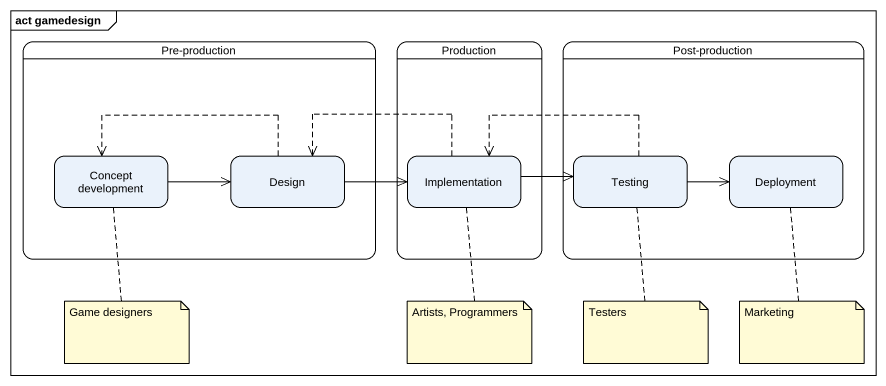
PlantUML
@startuml
mainframe act gamedesign
hide empty description
state "Pre-production" as Pre_production {
  state "Concept development" as Concept_development
  state Design
}
state Production {
  state Implementation
}
state "Post-production" as Post_production {
  state Testing
  state Deployment
}
Concept_development -right-> Design
Design -left[dashed]-> Concept_development
Design -right-> Implementation
Implementation -left[dashed]-> Design
Implementation -right-> Testing
Testing -left[dashed]-> Implementation
Testing -right-> Deployment
note bottom of Concept_development : Game designers
note bottom of Implementation : Artists, Programmers
note bottom of Testing : Testers
note bottom of Deployment : Marketing
@enduml
